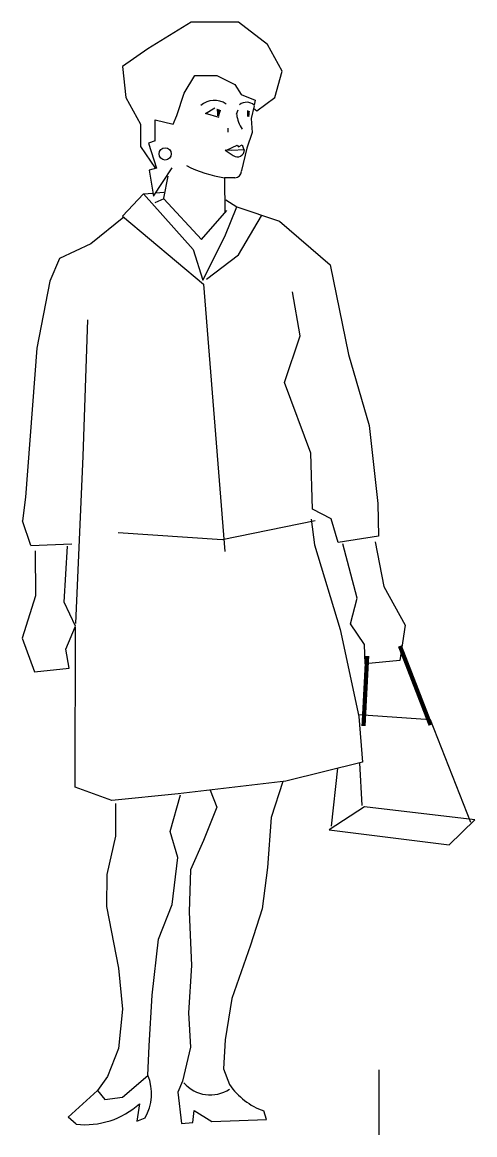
# Model space of a CAD drawing. Extents: x 276.65 to 277.34, y 37.01 to 38.73.
import ezdxf

# ---------------------------------------------------------------- set-up
doc = ezdxf.new("R2010")
doc.units = 0
doc.header["$MEASUREMENT"] = 0
doc.layers.get('0').update_dxf_attribs({"linetype": 'CONTINUOUS'})
doc.layers.add('COTAS', color=7, linetype='CONTINUOUS')
doc.layers.add('PISO', color=7, linetype='CONTINUOUS')

# ---------------------------------------------------------------- blocks, each defined once
blk = doc.blocks.new('FIH-M03')
for p, q in [((0.0685, 1.5624), (0.0831, 1.5711)), ((0.0897, 1.5563), (0.0685, 1.5624)), ((0.1181, 1.5674), (0.1158, 1.5606)), ((0.1434, 1.574), (0.1389, 1.5544)), ((0.1389, 1.5544), (0.1405, 1.5329)), ((0.1032, 1.5395), (0.1032, 1.5333)), ((0.1405, 1.5329), (0.1324, 1.5086)), ((-0.0092, 1.5201), (-0.0194, 1.5165)), ((-0.0194, 1.5165), (-0.0067, 1.4779)), ((0.1008, 1.5057), (0.1173, 1.5133)), ((0.1173, 1.5133), (0.1196, 1.511)), ((0.1196, 1.511), (0.1248, 1.514)), ((0.1324, 1.5086), (0.1238, 1.4744)), ((0.1248, 1.514), (0.1278, 1.5065)), ((0.099, 1.5057), (0.1114, 1.4976)), ((0.1086, 1.5053), (0.099, 1.5057)), ((0.1284, 1.5065), (0.1086, 1.5053)), ((-0.0067, 1.4779), (-0.0184, 1.4751)), ((-0.0184, 1.4751), (-0.0114, 1.4351)), ((-0.0114, 1.4351), (0.0172, 1.4785)), ((0.1238, 1.4744), (0.1237, 1.4731)), ((0.1138, 1.4634), (0.0977, 1.463)), ((0.0977, 1.463), (0.0982, 1.4094)), ((-0.0269, 1.4384), (-0.0123, 1.4397)), ((-0.0081, 1.4401), (0.0044, 1.4413)), ((-0.0269, 1.4384), (-0.0595, 1.4044)), ((-0.0269, 1.4384), (0.0496, 1.3528)), ((0.0044, 1.4308), (-0.0096, 1.4246)), ((0.0044, 1.4308), (0.0625, 1.3682)), ((0.0998, 1.4293), (0.1168, 1.4185)), ((0.0625, 1.3682), (0.1012, 1.4129)), ((0.0985, 1.3726), (0.1168, 1.4185)), ((0.1168, 1.4185), (0.1825, 1.3962)), ((0.1192, 1.3448), (0.155, 1.4049)), ((-0.0574, 1.4026), (-0.1079, 1.3616)), ((-0.0595, 1.4044), (0.0657, 1.2994)), ((0.1825, 1.3962), (0.2603, 1.3294)), ((0.0642, 1.3055), (0.0985, 1.3726)), ((-0.1079, 1.3616), (-0.1563, 1.339)), ((-0.1563, 1.339), (-0.171, 1.3042)), ((0.0496, 1.3528), (0.0642, 1.3055)), ((0.07, 1.3071), (0.1192, 1.3448)), ((0.2603, 1.3294), (0.289, 1.1914)), ((-0.171, 1.3042), (-0.191, 1.2007)), ((0.0657, 1.2994), (0.0984, 0.8879)), ((0.2145, 1.22), (0.2023, 1.2877)), ((-0.1196, 1.0345), (-0.1127, 1.2443)), ((0.19, 1.148), (0.2145, 1.22)), ((-0.191, 1.2007), (-0.2085, 0.9716)), ((0.289, 1.1914), (0.3206, 1.0817)), ((0.2305, 1.0393), (0.19, 1.148)), ((0.3206, 1.0817), (0.3337, 0.962)), ((-0.1311, 0.7771), (-0.1196, 1.0345)), ((0.2332, 0.9531), (0.2305, 1.0393)), ((-0.2085, 0.9716), (-0.2133, 0.9351)), ((0.3337, 0.962), (0.3349, 0.9117)), ((0.2621, 0.9379), (0.2332, 0.9531)), ((0.2374, 0.9353), (0.0942, 0.9057)), ((0.2314, 0.9375), (0.2362, 0.898)), ((0.2726, 0.9019), (0.2621, 0.9379)), ((0.0942, 0.9057), (-0.0661, 0.9165)), ((0.3349, 0.9117), (0.2726, 0.9019)), ((-0.2003, 0.897), (-0.1374, 0.8997)), ((-0.1492, 0.8097), (-0.1441, 0.896)), ((0.2362, 0.898), (0.2758, 0.7678)), ((0.3019, 0.816), (0.2799, 0.8997)), ((0.3299, 0.9026), (0.3432, 0.8342)), ((-0.1936, 0.889), (-0.1932, 0.8194)), ((0.3432, 0.8342), (0.376, 0.7746)), ((-0.1932, 0.8194), (-0.2137, 0.7545)), ((-0.1315, 0.7729), (-0.1492, 0.8097)), ((0.2918, 0.7765), (0.3019, 0.816)), ((-0.1466, 0.7376), (-0.1315, 0.7729)), ((-0.1322, 0.5251), (-0.1314, 0.7725)), ((0.3135, 0.7449), (0.2918, 0.7765)), ((0.376, 0.7746), (0.3676, 0.7199)), ((-0.2137, 0.7545), (-0.1947, 0.7025)), ((0.2758, 0.7678), (0.3048, 0.6336)), ((-0.1414, 0.7081), (-0.1466, 0.7376)), ((0.3142, 0.7149), (0.3135, 0.7449)), ((0.3676, 0.7199), (0.3142, 0.7149)), ((-0.1947, 0.7025), (-0.1414, 0.7081)), ((0.4149, 0.6285), (0.3041, 0.6365)), ((0.3048, 0.6336), (0.3102, 0.5637)), ((0.4772, 0.4708), (0.4149, 0.6285)), ((0.3102, 0.5637), (0.1925, 0.534)), ((0.2717, 0.554), (0.2621, 0.4651)), ((0.3057, 0.5626), (0.3091, 0.4968)), ((0.1925, 0.534), (0.0267, 0.5147)), ((-0.0759, 0.5047), (-0.1322, 0.5251)), ((0.0267, 0.5147), (-0.0759, 0.5047)), ((0.3135, 0.4946), (0.2592, 0.4593)), ((0.4831, 0.4745), (0.3135, 0.4946)), ((0.4436, 0.4364), (0.4831, 0.4745)), ((0.2592, 0.4593), (0.4436, 0.4364)), ((-0.0976, 0.0578), (-0.1428, 0.017)), ((0.026, 0.0555), (0.0318, 0.0073)), ((-0.0329, 0.0375), (-0.0371, 0.0109)), ((0.0491, 0.0086), (0.0509, 0.0271)), ((0.0509, 0.0271), (0.0781, 0.0104)), ((0.1626, 0.0135), (0.1583, 0.0265)), ((-0.1307, 0.0061), (-0.1428, 0.017)), ((-0.0371, 0.0109), (-0.0245, 0.0157)), ((0.0318, 0.0073), (0.0491, 0.0086)), ((0.0781, 0.0104), (0.1626, 0.0135))]:
    blk.add_line(p, q)
for points in [[(0.1474, 1.5662), (0.1753, 1.5867), (0.1865, 1.6276), (0.1642, 1.6686), (0.1194, 1.7028), (0.0467, 1.7028), (-0.0204, 1.6618), (-0.0595, 1.6345), (-0.054, 1.5867), (-0.0316, 1.5457), (-0.0316, 1.5115), (-0.0084, 1.4775)], [(-0.0092, 1.5201), (-0.0092, 1.5525), (0.0187, 1.5457), (0.0243, 1.5593), (0.0355, 1.5935), (0.0523, 1.6208), (0.0859, 1.6208), (0.1138, 1.6071), (0.1233, 1.5917)], [(0.1233, 1.5917), (0.1449, 1.5827), (0.1436, 1.5749)], [(0.1425, 1.5702), (0.1474, 1.5662)], [(0.0044, 1.4317), (0.011, 1.4656)], [(-0.2003, 0.897), (-0.2133, 0.9351)], [(0.1875, 0.5335), (0.1697, 0.4783), (0.1642, 0.4013), (0.156, 0.3379), (0.138, 0.2816), (0.1092, 0.1995), (0.0986, 0.1362), (0.0962, 0.0913), (0.1054, 0.067)], [(0.0756, 0.5204), (0.0858, 0.4943), (0.0656, 0.4431), (0.0456, 0.3978), (0.0433, 0.3329), (0.047, 0.2505), (0.0425, 0.1773), (0.0454, 0.1246), (0.0332, 0.0725), (0.026, 0.0555)], [(-0.0699, 0.4996), (-0.0701, 0.4496), (-0.0832, 0.3903), (-0.0841, 0.3413), (-0.0654, 0.2462), (-0.0594, 0.1832), (-0.0656, 0.1227), (-0.0825, 0.0795), (-0.0976, 0.0578), (-0.0862, 0.0439), (-0.0594, 0.0476), (-0.0201, 0.0813), (-0.0181, 0.1265), (-0.0137, 0.205), (-0.004, 0.2911), (0.0172, 0.3444), (0.0259, 0.4167), (0.0139, 0.4567), (0.0302, 0.513)]]:
    blk.add_lwpolyline(points)
for points in [[(0.4151, 0.6206, 0.00655, 0.00655, 0), (0.3679, 0.7424, 0.00655, 0.00655, 0)], [(0.3119, 0.6192, 0.00655, 0.00655, 0), (0.3175, 0.727, 0.00655, 0.00655, 0)]]:
    blk.add_lwpolyline(points, format="xyseb")
blk.add_circle((0.0064, 1.5), 0.00942)
for centre, radius, start, end in [((0.0824, 1.551), 0.0314, 55.2749, 131.9562), ((0.1319, 1.562), 0.0175, 47.881, 128.3007), ((0.1665, 1.5667), 0.0503, 186.9536, 214.3539), ((0.1176, 1.5063), 0.0108, 234.46, 1.1935), ((0.1314, 1.6671), 0.2068, 243.4865, 260.615), ((0.1136, 1.4736), 0.0102, 271.2983, 357.4495), ((-0.0872, 0.0528), 0.0728, 329.3696, 23.0686), ((0.076, 0.1051), 0.0539, 220.9268, 303.2704), ((0.1955, 0.1298), 0.1098, 214.8712, 250.1614), ((-0.1169, 0.1308), 0.1255, 263.6775, 311.9952)]:
    blk.add_arc(centre, radius, start, end)
for points in [[(0.0857, 1.5697), (0.0865, 1.5584), (0.0925, 1.5674), (0.0895, 1.5576)], [(0.1369, 1.5659), (0.1323, 1.5674), (0.1361, 1.5569), (0.1323, 1.5576)]]:
    blk.add_solid(points)

msp = doc.modelspace()

# ---------------------------------------------------------------- linework, layer by layer
at = {"layer": 'PISO', "color": 12}
msp.add_line((277.1965, 37.0139), (277.1965, 37.1139), dxfattribs=at)

# ---------------------------------------------------------------- block references
at = {"layer": 'COTAS'}
msp.add_blockref('FIH-M03', (276.8606, 37.0241), dxfattribs=at)

doc.saveas('drawing.dxf')
